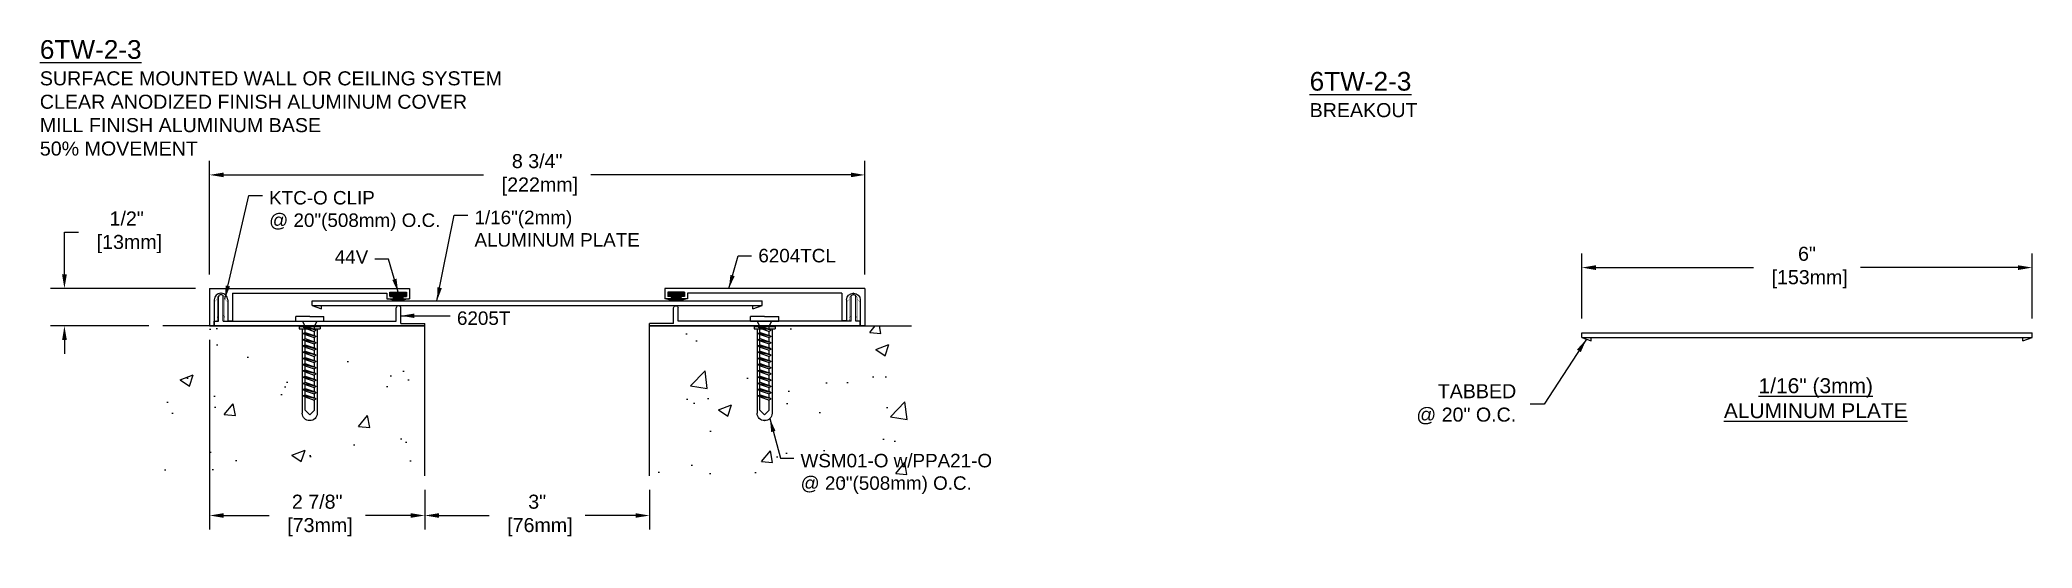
# Model space of a CAD drawing. Header units: inches. Extents: x -1 to 25.6, y -0.1 to 6.7.
import ezdxf

# ---------------------------------------------------------------- set-up
doc = ezdxf.new("R2010")
doc.units = ezdxf.units.IN
doc.header["$MEASUREMENT"] = 0
for name, color, linetype in [('Anchors', 4, 'Continuous'), ('Conditions', 1, 'Continuous'), ('Dimensions', 3, 'Continuous'), ('Fillers', 2, 'Continuous'), ('Metals', 7, 'Continuous'), ('text', 2, 'Continuous')]:
    doc.layers.add(name, color=color, linetype=linetype)
doc.styles.add('arial', font='arial.ttf')
doc.styles.get("Standard").update_dxf_attribs({"font": 'arial.ttf'})
doc.dimstyles.new('Arial', dxfattribs={"dimscale": 1.5, "dimtxt": 0.125, "dimasz": 0.125, "dimexe": 0.125, "dimexo": 0.125, "dimgap": 0.125, "dimtad": 0, "dimtih": 1, "dimtoh": 1, "dimdec": 4, "dimzin": 0, "dimdsep": 46, "dimlunit": 4, "dimtxsty": 'arial', "dimcen": 0.125, "dimadec": 0, "dimazin": 0, "dimtfac": 1, "dimtdec": 4, "dimtofl": 0, "dimtmove": 0, "dimatfit": 3, "dimfxl": 0, "dimfrac": 2, "dimtolj": 1, "dimtzin": 0, "dimarcsym": 0})
doc.dimstyles.get("Standard").update_dxf_attribs({"dimtxt": 0.18, "dimasz": 0.18, "dimexe": 0.1875, "dimexo": 0.1875, "dimgap": 0.09, "dimtad": 0, "dimtih": 1, "dimtoh": 1, "dimdec": 4, "dimzin": 0, "dimdsep": 46, "dimlunit": 4, "dimtxsty": 'Standard', "dimcen": 0.09, "dimadec": 0, "dimazin": 0, "dimtfac": 1, "dimtdec": 4, "dimtofl": 0, "dimtmove": 0, "dimatfit": 3, "dimfxl": 0, "dimfrac": 2, "dimtolj": 1, "dimtzin": 0, "dimarcsym": 0})

# ---------------------------------------------------------------- blocks, each defined once
blk = doc.blocks.new('6205T')
for p, q in [((-2.753, 0.062), (-2.753, 0.389)), ((-2.723, 0.419), (-2.721, 0.419)), ((-2.691, 0.062), (-2.691, 0.389)), ((-0.352, 0.27), (-0.35, 0.27)), ((-2.813, 0), (-2.813, 0.062)), ((-2.813, 0.062), (-2.753, 0.062)), ((-2.813, 0), (0, 0)), ((-2.691, 0.062), (-0.382, 0.062)), ((-0.382, 0.062), (-0.382, 0.24)), ((-0.32, 0.031), (-0.32, 0.24)), ((-0.32, 0.031), (0, 0.031)), ((0, 0), (0, 0.031))]:
    blk.add_line(p, q)
for centre, start, end in [((-2.723, 0.389), 90, 180), ((-2.721, 0.389), 0, 90), ((-0.352, 0.24), 90, 180), ((-0.35, 0.24), 0, 90)]:
    blk.add_arc(centre, 0.03, start, end)
blk = doc.blocks.new('6204T')
for p, q in [((-0.062, 0.5), (-0.062, 0)), ((-0.062, 0.5), (2.61, 0.5)), ((0, 0.347), (0, 0)), ((0.091, 0.438), (0.092, 0.438)), ((0.183, 0.347), (0.183, 0.068)), ((0.245, 0.438), (2.305, 0.438)), ((0.245, 0.438), (0.245, 0.068)), ((2.305, 0.438), (2.305, 0.362)), ((2.305, 0.362), (2.381, 0.362)), ((2.345, 0.45), (2.345, 0.392)), ((2.345, 0.45), (2.57, 0.45)), ((2.345, 0.392), (2.381, 0.392)), ((2.395, 0.378), (2.395, 0.376)), ((2.52, 0.378), (2.52, 0.376)), ((2.534, 0.392), (2.57, 0.392)), ((2.534, 0.362), (2.61, 0.362)), ((2.57, 0.45), (2.57, 0.392)), ((2.61, 0.5), (2.61, 0.362)), ((-0.062, 0), (0, 0)), ((0.183, 0.068), (0.245, 0.068))]:
    blk.add_line(p, q)
for centre, radius, start, end in [((0.091, 0.347), 0.091, 90, 180), ((0.092, 0.347), 0.091, 0, 90), ((2.381, 0.378), 0.014, 0, 90), ((2.381, 0.376), 0.014, 270, 0), ((2.534, 0.378), 0.014, 90, 180), ((2.534, 0.376), 0.014, 180, 270)]:
    blk.add_arc(centre, radius, start, end)
blk = doc.blocks.new('44v')
blk.add_hatch(color=256).paths.add_polyline_path([(0.11, 0), (-0.11, 0), (-0.11, -0.053), (-0.06, -0.053), (-0.06, -0.086), (-0.13, -0.086, 0.199136), (0.131, -0.086), (0.061, -0.086), (0.061, -0.054), (0.11, -0.054)])
blk.add_lwpolyline([(-0.13, -0.086), (-0.06, -0.086), (-0.06, -0.053), (-0.11, -0.053), (-0.11, 0), (0.11, 0), (0.11, -0.054), (0.061, -0.054), (0.061, -0.086), (0.131, -0.086, -0.199136)], format="xyb", close=True)
blk = doc.blocks.new('A$CB5')
for points in [[(0, 0.252, 0, 0.005, 0), (0.04, 0.291, 0.005, 0.005, 0)], [(0.183, 0.252, 0, 0.005, 0), (0.142, 0.294, 0.005, 0.005, 0)], [(0.06, 0.097, 0, 0.005, 0), (0.041, 0.041, 0.005, 0.005, 0)], [(0.122, 0.097, 0, 0.005, 0), (0.142, 0.041, 0.005, 0.005, 0)]]:
    blk.add_lwpolyline(points, format="xyseb")
at = {"const_width": 0.005}
for points in [[(0.041, 0.313), (0.041, 0.014, -0.414214), (0.031, 0.004), (0.003, 0.004)], [(0.041, 0.313, -0.804927), (0.143, 0.307, 0.586365)], [(0.143, 0.307), (0.141, 0.013, 0.4154), (0.151, 0.003), (0.183, 0.003)]]:
    blk.add_lwpolyline(points, format="xyb", dxfattribs=at)
blk = doc.blocks.new('tclip')
blk.add_blockref('A$CB5', (3.433, 2.823))
blk = doc.blocks.new('WSM01')
for p, q in [((0.005, 0.063), (-0.183, 0.063)), ((-0.183, 0.001), (-0.183, 0.063)), ((0.192, 0.001), (-0.183, 0.001)), ((-0.058, -0.064), (-0.093, 0.001)), ((0.005, 0.063), (0.192, 0.063)), ((0.067, -0.064), (0.103, 0.001)), ((0.192, 0.001), (0.192, 0.063)), ((-0.081, -0.12), (0.091, -0.078)), ((-0.081, -0.12), (-0.055, -0.106)), ((-0.081, -0.12), (-0.055, -0.134)), ((-0.081, -0.203), (0.091, -0.162)), ((-0.081, -0.203), (-0.055, -0.189)), ((-0.081, -0.203), (-0.055, -0.218)), ((-0.081, -0.287), (0.091, -0.245)), ((-0.058, -0.107), (-0.058, -0.064)), ((0.067, -0.064), (-0.058, -0.064)), ((-0.058, -0.191), (-0.058, -0.133)), ((-0.058, -0.274), (-0.058, -0.216)), ((0.065, -0.064), (-0.055, -0.106)), ((0.065, -0.093), (-0.055, -0.134)), ((0.065, -0.147), (-0.055, -0.189)), ((0.065, -0.176), (-0.055, -0.218)), ((0.065, -0.231), (-0.055, -0.272)), ((0.065, -0.259), (-0.055, -0.301)), ((0.091, -0.078), (0.065, -0.064)), ((0.091, -0.078), (0.065, -0.093)), ((0.091, -0.162), (0.065, -0.147)), ((0.091, -0.162), (0.065, -0.176)), ((0.091, -0.245), (0.065, -0.231)), ((0.091, -0.245), (0.065, -0.259)), ((0.067, -0.065), (0.067, -0.064)), ((0.067, -0.149), (0.067, -0.092)), ((0.067, -0.232), (0.067, -0.175)), ((0.067, -0.315), (0.067, -0.258)), ((-0.081, -0.287), (-0.055, -0.272)), ((-0.081, -0.287), (-0.055, -0.301)), ((-0.081, -0.37), (0.091, -0.328)), ((-0.081, -0.37), (-0.055, -0.356)), ((-0.081, -0.37), (-0.055, -0.384)), ((-0.081, -0.453), (0.091, -0.412)), ((-0.081, -0.453), (-0.055, -0.439)), ((-0.081, -0.453), (-0.055, -0.468)), ((-0.081, -0.537), (0.091, -0.495)), ((-0.081, -0.537), (-0.055, -0.522)), ((-0.058, -0.357), (-0.058, -0.3)), ((-0.058, -0.441), (-0.058, -0.383)), ((-0.058, -0.524), (-0.058, -0.466)), ((0.065, -0.314), (-0.055, -0.356)), ((0.065, -0.343), (-0.055, -0.384)), ((0.065, -0.397), (-0.055, -0.439)), ((0.065, -0.426), (-0.055, -0.468)), ((0.065, -0.481), (-0.055, -0.522)), ((0.065, -0.509), (-0.055, -0.551)), ((0.091, -0.328), (0.065, -0.314)), ((0.091, -0.328), (0.065, -0.343)), ((0.091, -0.412), (0.065, -0.397)), ((0.091, -0.412), (0.065, -0.426)), ((0.091, -0.495), (0.065, -0.481)), ((0.091, -0.495), (0.065, -0.509)), ((0.067, -0.399), (0.067, -0.342)), ((0.067, -0.482), (0.067, -0.425)), ((0.067, -0.565), (0.067, -0.508)), ((-0.081, -0.537), (-0.055, -0.551)), ((-0.081, -0.62), (0.091, -0.578)), ((-0.081, -0.62), (-0.055, -0.606)), ((-0.081, -0.62), (-0.055, -0.634)), ((-0.081, -0.703), (0.091, -0.662)), ((-0.081, -0.703), (-0.055, -0.689)), ((-0.081, -0.703), (-0.055, -0.718)), ((-0.081, -0.787), (0.091, -0.745)), ((-0.081, -0.787), (-0.055, -0.772)), ((-0.081, -0.787), (-0.055, -0.801)), ((-0.058, -0.607), (-0.058, -0.55)), ((-0.058, -0.691), (-0.058, -0.633)), ((-0.058, -0.774), (-0.058, -0.716)), ((0.065, -0.564), (-0.055, -0.606)), ((0.065, -0.593), (-0.055, -0.634)), ((0.065, -0.647), (-0.055, -0.689)), ((0.065, -0.676), (-0.055, -0.718)), ((0.065, -0.731), (-0.055, -0.772)), ((0.065, -0.759), (-0.055, -0.801)), ((0.091, -0.578), (0.065, -0.564)), ((0.091, -0.578), (0.065, -0.593)), ((0.091, -0.662), (0.065, -0.647)), ((0.091, -0.662), (0.065, -0.676)), ((0.091, -0.745), (0.065, -0.731)), ((0.091, -0.745), (0.065, -0.759)), ((0.067, -0.649), (0.067, -0.592)), ((0.067, -0.732), (0.067, -0.675)), ((0.067, -0.815), (0.067, -0.758)), ((-0.081, -0.87), (0.091, -0.828)), ((-0.081, -0.87), (-0.055, -0.856)), ((-0.081, -0.87), (-0.055, -0.884)), ((-0.081, -0.953), (0.091, -0.912)), ((-0.081, -0.953), (-0.055, -0.939)), ((-0.081, -0.953), (-0.055, -0.968)), ((-0.081, -1.037), (0.091, -0.995)), ((-0.081, -1.037), (-0.055, -1.022)), ((-0.081, -1.037), (-0.055, -1.051)), ((-0.058, -0.857), (-0.058, -0.8)), ((-0.058, -0.941), (-0.058, -0.883)), ((-0.058, -1.024), (-0.058, -0.966)), ((-0.058, -1.187), (-0.058, -1.05)), ((0.065, -0.814), (-0.055, -0.856)), ((0.065, -0.843), (-0.055, -0.884)), ((0.065, -0.897), (-0.055, -0.939)), ((0.065, -0.926), (-0.055, -0.968)), ((0.065, -0.981), (-0.055, -1.022)), ((0.065, -1.009), (-0.055, -1.051)), ((0.091, -0.828), (0.065, -0.814)), ((0.091, -0.828), (0.065, -0.843)), ((0.091, -0.912), (0.065, -0.897)), ((0.091, -0.912), (0.065, -0.926)), ((0.091, -0.995), (0.065, -0.981)), ((0.091, -0.995), (0.065, -1.009)), ((0.067, -0.899), (0.067, -0.842)), ((0.067, -0.982), (0.067, -0.925)), ((0.067, -1.187), (0.067, -1.008)), ((0.005, -1.249), (-0.058, -1.187)), ((0.005, -1.249), (0.067, -1.187))]:
    blk.add_line(p, q)
blk = doc.blocks.new('PPA21')
for p, q in [((0.14, 0.03), (-0.14, 0.03)), ((-0.14, 0.03), (-0.14, 0)), ((0.14, 0), (-0.14, 0)), ((-0.1, 0), (-0.1, -1.128)), ((0.1, 0), (0.1, -1.128)), ((0.14, 0.03), (0.14, 0)), ((0.001, -1.227), (-0.001, -1.227))]:
    blk.add_line(p, q)
for centre, start, end in [((-0.001, -1.128), 180, 270), ((0.001, -1.128), 270, 0)]:
    blk.add_arc(centre, 0.099, start, end)
blk = doc.blocks.new('*D8')
at = {"layer": 'Defpoints', "color": 0}
for p in [(4.126, 0.91), (7.126, 0.91), (4.126, 0.378)]:
    blk.add_point(p, dxfattribs=at)
at = {"layer": 'Dimensions', "color": 0, "lineweight": -2}
for p, q in [((4.126, 0.722), (4.126, 0.19)), ((7.126, 0.722), (7.126, 0.19)), ((4.314, 0.378), (4.983, 0.378)), ((6.939, 0.378), (6.269, 0.378))]:
    blk.add_line(p, q, dxfattribs=at)
at = {"layer": 'Dimensions', "color": 0}
for points in [[(4.314, 0.409), (4.314, 0.347), (4.126, 0.378)], [(6.939, 0.409), (6.939, 0.347), (7.126, 0.378)]]:
    blk.add_solid(points, dxfattribs=at)
at = {"layer": 'Dimensions', "color": 0, "insert": (5.626, 0.378), "char_height": 0.1875, "attachment_point": 5, "style": 'arial'}
blk.add_mtext('\\A1;3"\\P [76mm]', dxfattribs=at)
blk = doc.blocks.new('*D9')
at = {"layer": 'Defpoints', "color": 0}
for p in [(1.251, 2.91), (4.126, 0.91), (1.251, 0.378)]:
    blk.add_point(p, dxfattribs=at)
at = {"layer": 'Dimensions', "color": 0, "lineweight": -2}
for p, q in [((1.251, 2.722), (1.251, 0.19)), ((4.126, 0.722), (4.126, 0.19)), ((1.439, 0.378), (2.046, 0.378)), ((3.939, 0.378), (3.332, 0.378))]:
    blk.add_line(p, q, dxfattribs=at)
at = {"layer": 'Dimensions', "color": 0}
for points in [[(1.439, 0.409), (1.439, 0.347), (1.251, 0.378)], [(3.939, 0.409), (3.939, 0.347), (4.126, 0.378)]]:
    blk.add_solid(points, dxfattribs=at)
at = {"layer": 'Dimensions', "color": 0, "insert": (2.689, 0.378), "char_height": 0.1875, "attachment_point": 5, "style": 'arial'}
blk.add_mtext('\\A1;2 7/8"\\P [73mm]', dxfattribs=at)
blk = doc.blocks.new('*D10')
at = {"layer": 'Defpoints', "color": 0}
for p in [(1.251, 3.41), (-0.686, 2.91), (0.627, 2.91)]:
    blk.add_point(p, dxfattribs=at)
at = {"layer": 'Dimensions', "color": 0, "lineweight": -2}
for p, q in [((-0.686, 3.597), (-0.686, 4.16)), ((-0.686, 4.16), (-0.498, 4.16)), ((1.064, 3.41), (-0.873, 3.41)), ((0.439, 2.91), (-0.873, 2.91)), ((-0.686, 2.722), (-0.686, 2.535))]:
    blk.add_line(p, q, dxfattribs=at)
at = {"layer": 'Dimensions', "color": 0}
for points in [[(-0.717, 3.597), (-0.654, 3.597), (-0.686, 3.41)], [(-0.717, 2.722), (-0.654, 2.722), (-0.686, 2.91)]]:
    blk.add_solid(points, dxfattribs=at)
at = {"layer": 'Dimensions', "color": 0, "insert": (0.145, 4.16), "char_height": 0.1875, "attachment_point": 5, "style": 'arial'}
blk.add_mtext('\\A1;1/2"\\P [13mm]', dxfattribs=at)
blk = doc.blocks.new('*D11')
at = {"layer": 'Defpoints', "color": 0}
for p in [(10.001, 4.927), (1.251, 3.41), (10.001, 3.41)]:
    blk.add_point(p, dxfattribs=at)
at = {"layer": 'Dimensions', "color": 0, "lineweight": -2}
for p, q in [((1.251, 3.597), (1.251, 5.115)), ((10.001, 3.597), (10.001, 5.115)), ((1.439, 4.927), (4.91, 4.927)), ((9.814, 4.927), (6.342, 4.927))]:
    blk.add_line(p, q, dxfattribs=at)
at = {"layer": 'Dimensions', "color": 0}
for points in [[(1.439, 4.958), (1.439, 4.896), (1.251, 4.927)], [(9.814, 4.958), (9.814, 4.896), (10.001, 4.927)]]:
    blk.add_solid(points, dxfattribs=at)
at = {"layer": 'Dimensions', "color": 0, "insert": (5.626, 4.927), "char_height": 0.1875, "attachment_point": 5, "style": 'arial'}
blk.add_mtext('\\A1;8 3/4"\\P [222mm]', dxfattribs=at)
blk = doc.blocks.new('Center Plate')
at = {"layer": 'Metals'}
for p, q in [((-3.006, 0), (-2.881, -0.045)), ((2.881, -0.045), (3.006, 0))]:
    blk.add_line(p, q, dxfattribs=at)
for points in [[(-3.006, 0.062), (3.006, 0.062)], [(-3.006, 0), (-3.006, 0.062)], [(-3.006, 0), (3.006, 0)], [(-2.881, -0.045), (-2.881, 0)], [(2.881, -0.045), (2.881, 0)], [(3.006, 0), (3.006, 0.062)]]:
    blk.add_lwpolyline(points, dxfattribs=at)
blk = doc.blocks.new('*D16')
at = {"layer": 'Defpoints', "color": 0}
for p in [(25.586, 3.689), (19.574, 2.819), (25.586, 2.819)]:
    blk.add_point(p, dxfattribs=at)
at = {"layer": 'Dimensions', "color": 0, "lineweight": -2}
for p, q in [((19.574, 3.007), (19.574, 3.876)), ((25.586, 3.007), (25.586, 3.876)), ((19.761, 3.689), (21.864, 3.689)), ((25.399, 3.689), (23.296, 3.689))]:
    blk.add_line(p, q, dxfattribs=at)
at = {"layer": 'Dimensions', "color": 0}
for points in [[(19.761, 3.72), (19.761, 3.657), (19.574, 3.689)], [(25.399, 3.72), (25.399, 3.657), (25.586, 3.689)]]:
    blk.add_solid(points, dxfattribs=at)
at = {"layer": 'Dimensions', "color": 0, "insert": (22.58, 3.689), "char_height": 0.1875, "attachment_point": 5, "style": 'arial'}
blk.add_mtext('\\A1;6"\\P [153mm]', dxfattribs=at)

msp = doc.modelspace()

# ---------------------------------------------------------------- hatches: boundary and pattern name
at = {"layer": 'Conditions'}
h = msp.add_hatch(dxfattribs=at)
h.set_pattern_fill('AR-CONC', color=256, scale=0.25, style=0)
h.paths.add_polyline_path([(8.56266, 2.87171), (8.52266, 2.87171), (8.52266, 2.90171), (8.59254, 2.90171), (8.60016, 2.90593), (8.60016, 2.90716), (8.59877, 2.90971), (7.12616, 2.90971), (7.12616, 0.90971), (10.62535, 0.81336), (10.62535, 2.90971), (8.72656, 2.90971), (8.72516, 2.90716), (8.72516, 2.90171), (8.80266, 2.90171), (8.80266, 2.87171), (8.76266, 2.87171), (8.76266, 1.7438, -0.41421356), (8.66366, 1.6448), (8.66166, 1.6448, -0.41421356), (8.56266, 1.7438)])
h.paths.add_polyline_path([(4.12616, 2.90971), (2.65356, 2.90971), (2.65216, 2.90716), (2.65216, 2.90171), (2.72966, 2.90171), (2.72966, 2.87171), (2.68966, 2.87171), (2.68966, 1.7438, -0.41421356), (2.59066, 1.6448), (2.58866, 1.6448, -0.41421356), (2.48966, 1.7438), (2.48966, 2.87171), (2.44966, 2.87171), (2.44966, 2.90171), (2.51954, 2.90171), (2.52716, 2.90593), (2.52716, 2.90716), (2.52577, 2.90971), (0.62698, 2.90971), (0.62698, 0.90971), (4.12616, 0.90971)])
h.paths.add_polyline_path([(8.97291, 1.42201), (11.41182, 1.42201), (11.41182, 0.76649), (8.97291, 0.76649)], flags=9)

# ---------------------------------------------------------------- linework, layer by layer
for points in [[(4.12616, 0.90971), (4.12616, 2.90971), (0.62698, 2.90971)], [(7.12616, 0.90971), (7.12616, 2.90971), (10.62535, 2.90971)]]:
    msp.add_lwpolyline(points, dxfattribs=at)

# ---------------------------------------------------------------- block references
for p in [(5.62616, 3.18138), (22.58022, 2.75684)]:
    msp.add_blockref('Center Plate', p)
at = {"layer": 'Anchors'}
msp.add_blockref('tclip', (-2.11979, 0.15146), dxfattribs=at)
at = {"layer": 'Anchors', "xscale": -1}
for name, p in [('tclip', (13.37212, 0.15146)), ('WSM01', (2.59456, 2.97117)), ('WSM01', (8.66756, 2.97117)), ('PPA21', (2.58966, 2.87171)), ('PPA21', (8.66266, 2.87171))]:
    msp.add_blockref(name, p, dxfattribs=at)
at = {"layer": 'Fillers'}
msp.add_blockref('44v', (3.77066, 3.35971), dxfattribs=at)
at = {"layer": 'Fillers', "xscale": -1}
msp.add_blockref('44v', (7.48166, 3.35971), dxfattribs=at)
at = {"layer": 'Metals'}
for name, p in [('6204T', (1.31316, 2.90971)), ('6205T', (4.12616, 2.90971))]:
    msp.add_blockref(name, p, dxfattribs=at)
at = {"layer": 'Metals', "xscale": -1}
for name, p in [('6205T', (7.12616, 2.90971)), ('6204T', (9.93916, 2.90971))]:
    msp.add_blockref(name, p, dxfattribs=at)

# ---------------------------------------------------------------- texts
at = {"layer": 'text'}
for s, insert, char_height, width, attachment_point in [('{\\L6TW-2-3\\P\\H0.75x;\\lSURFACE MOUNTED WALL OR CEILING SYSTEM\\PCLEAR ANODIZED FINISH ALUMINUM COVER\\PMILL FINISH ALUMINUM BASE\\P50% MOVEMENT}', (-1.01412, 6.72713), 0.25, 6.75, 1), ('{\\L6TW-2-3\\P\\H0.75x;\\lBREAKOUT}', (15.93993, 6.30259), 0.25, 6.75, 1), ('{\\L1/16" (3mm)\\PALUMINUM PLATE}', (22.69697, 2.21162), 0.2, 3.3002338, 2)]:
    msp.add_mtext(s, dxfattribs=dict(at, insert=insert, char_height=char_height, width=width, attachment_point=attachment_point))
at = {"layer": 'text', "char_height": 0.18}
for s, insert, attachment_point in [('KTC-O CLIP\\P@ 20"(508mm) O.C.', (2.04729, 4.71179), 1), ('1/16"(2mm) \\PALUMINUM PLATE', (4.78911, 4.44893), 1), ('\\A1;44V', (3.37061, 3.74167), 9), ('6204TCL', (8.57905, 3.75659), 7), ('\\A1;6205T', (4.55498, 3.10396), 1), ('WSM01-O w/PPA21-O\\P@ 20"(508mm) O.C.', (9.14273, 1.20117), 1)]:
    msp.add_mtext(s, dxfattribs=dict(at, insert=insert, attachment_point=attachment_point))
at = {"layer": 'text', "insert": (18.69793, 1.86312), "char_height": 0.1875, "attachment_point": 6, "style": 'arial'}
msp.add_mtext('TABBED\\P@ 20" O.C.', dxfattribs=at)

# ---------------------------------------------------------------- dimensions: what is measured, and where the dimension line sits
at = {"layer": 'Dimensions'}
for base, p1, p2, picture, middle in [((10.00116, 4.92701), (1.25116, 3.40971), (10.00116, 3.40971), '*D11', (5.62616, 4.92701)), ((25.58647, 3.68851), (19.57397, 2.81934), (25.58647, 2.81934), '*D16', (22.58022, 3.68851)), ((1.25116, 0.37793), (4.12616, 0.90971), (1.25116, 2.90971), '*D9', (2.68866, 0.37793)), ((4.12616, 0.37793), (7.12616, 0.90971), (4.12616, 0.90971), '*D8', (5.62616, 0.37793))]:
    dim = msp.add_linear_dim(base=base, p1=p1, p2=p2, dimstyle='Arial', override={"dimpost": '\\X'}, dxfattribs=at)
    dim.commit()
    dim.dimension.update_dxf_attribs({"geometry": picture, "text_midpoint": middle, "dimtype": 160})
dim = msp.add_linear_dim(base=(-0.68555, 2.90971), p1=(1.25116, 3.40971), p2=(0.62698, 2.90971), angle=90, dimstyle='Arial', override={"dimpost": '\\X'}, dxfattribs=at)
dim.commit()
dim.dimension.update_dxf_attribs({"geometry": '*D10', "text_midpoint": (0.14509, 4.15971), "dimtype": 160})

# ---------------------------------------------------------------- leaders
at = {"layer": 'text', "annotation_type": 0, "has_hookline": 1}
for points, dimstyle, override, hookline_direction, text_width in [([(1.45534, 3.268), (1.77729, 4.65304), (1.95729, 4.65304)], 'Standard', {"dimgap": 0.09, "dimtad": 0}, 0, 2.25135), ([(4.28836, 3.24388), (4.51911, 4.39018), (4.69911, 4.39018)], 'Standard', {"dimgap": 0.09, "dimtad": 0}, 0, 2.19413), ([(3.77066, 3.35971), (3.64061, 3.80042), (3.46061, 3.80042)], 'Standard', {"dimgap": 0.09, "dimtad": 0}, 1, 0.44226), ([(8.18531, 3.40971), (8.30905, 3.84659), (8.48905, 3.84659)], 'Standard', {"dimgap": 0.09, "dimtad": 0}, 0, 1.01603), ([(3.80616, 3.04521), (4.46498, 3.04521)], 'Standard', {"dimgap": 0.09, "dimtad": 0}, 0, 0.69851), ([(19.63647, 2.73409), (19.07293, 1.86312), (18.88543, 1.86312)], 'Arial', {"dimgap": 0.125, "dimtad": 0}, 1, 1.29728), ([(8.73367, 1.6738), (8.87273, 1.14242), (9.05273, 1.14242)], 'Standard', {"dimgap": 0.09, "dimtad": 0}, 0, 2.54271)]:
    msp.add_leader(points, dimstyle=dimstyle, override=override, dxfattribs=dict(at, hookline_direction=hookline_direction, text_width=text_width))

doc.saveas('drawing.dxf')
